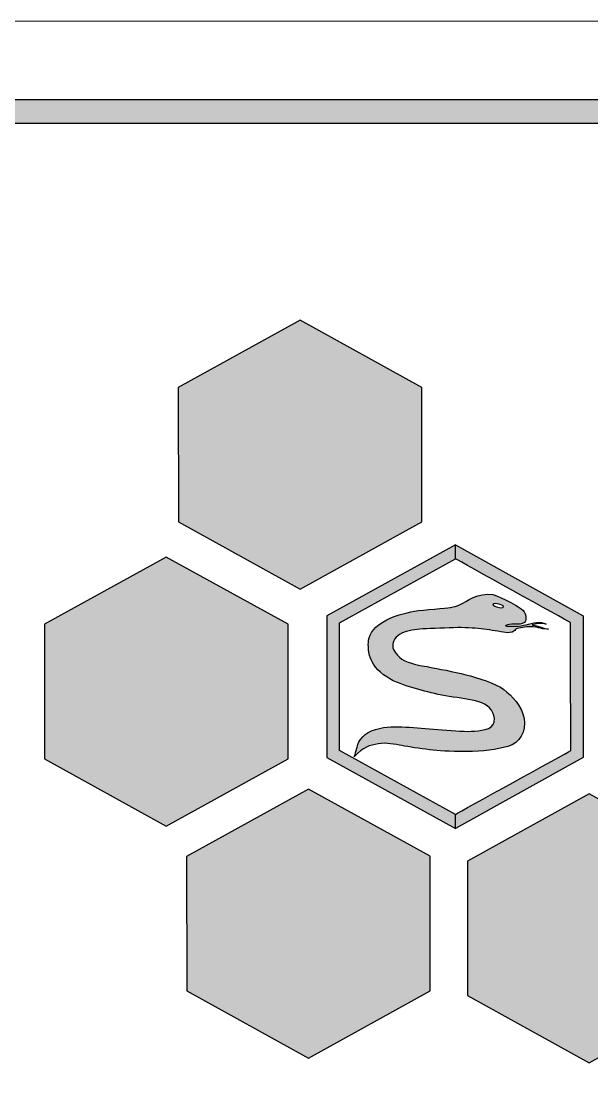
# Model space of a CAD drawing. Header units: millimetres. Extents: x -578208 to -156879, y -40412 to 7119.
# Drawn here: x -164056 to -164019.8, y -14059.5 to -13992.2 of the extents above; entities that cross this region are included whole.
import ezdxf

# ---------------------------------------------------------------- set-up
doc = ezdxf.new("R2010")
doc.units = ezdxf.units.MM
doc.header["$MEASUREMENT"] = 0
doc.layers.get('0').update_dxf_attribs({"lineweight": 25})

msp = doc.modelspace()

# ---------------------------------------------------------------- hatches: boundary and pattern name
h = msp.add_hatch(color=256)
h.paths.add_polyline_path([(-164112.051, -14205.747), (-163375.051, -14205.747), (-163375.051, -13998.747), (-164112.051, -13998.747)], flags=16)
h.paths.add_polyline_path([(-164113.551, -14207.247), (-163373.551, -14207.247), (-163373.551, -13997.247), (-164113.551, -13997.247)])
h = msp.add_hatch(color=256)
edge = h.paths.add_edge_path()
edge.add_spline(control_points=[(-164038.306, -14011.247), (-164038.306, -14011.247), (-164030.571, -14015.514), (-164030.571, -14015.514), (-164030.571, -14015.514), (-164030.571, -14015.514), (-164030.571, -14024.057), (-164030.571, -14024.057), (-164030.571, -14024.057), (-164030.571, -14024.057), (-164038.306, -14028.334), (-164038.306, -14028.334), (-164038.306, -14028.334), (-164038.306, -14028.334), (-164046.039, -14024.057), (-164046.039, -14024.057), (-164046.039, -14024.057), (-164046.039, -14024.057), (-164046.05, -14015.514), (-164046.05, -14015.514), (-164046.05, -14015.514), (-164046.05, -14015.514), (-164038.306, -14011.247), (-164038.306, -14011.247)], knot_values=[0, 0, 0, 0, 0.166667, 0.166667, 0.166667, 0.166667, 0.333333, 0.333333, 0.333333, 0.333333, 0.5, 0.5, 0.5, 0.5, 0.666667, 0.666667, 0.666667, 0.666667, 0.833333, 0.833333, 0.833333, 0.833333, 1, 1, 1, 1], degree=3, periodic=1)
edge = h.paths.add_edge_path()
edge.add_spline(control_points=[(-164046.811, -14026.285), (-164046.811, -14026.285), (-164039.071, -14030.552), (-164039.071, -14030.552), (-164039.071, -14030.552), (-164039.071, -14030.552), (-164039.071, -14039.095), (-164039.071, -14039.095), (-164039.071, -14039.095), (-164039.071, -14039.095), (-164046.811, -14043.373), (-164046.811, -14043.373), (-164046.811, -14043.373), (-164046.811, -14043.373), (-164054.551, -14039.095), (-164054.551, -14039.095), (-164054.551, -14039.095), (-164054.551, -14039.095), (-164054.551, -14030.552), (-164054.551, -14030.552), (-164054.551, -14030.552), (-164054.551, -14030.552), (-164046.811, -14026.285), (-164046.811, -14026.285)], knot_values=[0, 0, 0, 0, 0.166667, 0.166667, 0.166667, 0.166667, 0.333333, 0.333333, 0.333333, 0.333333, 0.5, 0.5, 0.5, 0.5, 0.666667, 0.666667, 0.666667, 0.666667, 0.833333, 0.833333, 0.833333, 0.833333, 1, 1, 1, 1], degree=3, periodic=1)
edge = h.paths.add_edge_path()
edge.add_spline(control_points=[(-164037.777, -14041.026), (-164037.777, -14041.026), (-164030.043, -14045.293), (-164030.043, -14045.293), (-164030.043, -14045.293), (-164030.043, -14045.293), (-164030.043, -14053.846), (-164030.043, -14053.846), (-164030.043, -14053.846), (-164030.043, -14053.846), (-164037.777, -14058.114), (-164037.777, -14058.114), (-164037.777, -14058.114), (-164037.777, -14058.114), (-164045.511, -14053.846), (-164045.511, -14053.846), (-164045.511, -14053.846), (-164045.511, -14053.846), (-164045.521, -14045.304), (-164045.521, -14045.304), (-164045.521, -14045.304), (-164045.521, -14045.304), (-164037.777, -14041.026), (-164037.777, -14041.026)], knot_values=[0, 0, 0, 0, 0.166667, 0.166667, 0.166667, 0.166667, 0.333333, 0.333333, 0.333333, 0.333333, 0.5, 0.5, 0.5, 0.5, 0.666667, 0.666667, 0.666667, 0.666667, 0.833333, 0.833333, 0.833333, 0.833333, 1, 1, 1, 1], degree=3, periodic=1)
edge = h.paths.add_edge_path()
edge.add_spline(control_points=[(-164002.044, -14041.323), (-164002.044, -14041.323), (-163994.309, -14045.59), (-163994.309, -14045.59), (-163994.309, -14045.59), (-163994.309, -14045.59), (-163994.309, -14054.143), (-163994.309, -14054.143), (-163994.309, -14054.143), (-163994.309, -14054.143), (-164002.044, -14058.411), (-164002.044, -14058.411), (-164002.044, -14058.411), (-164002.044, -14058.411), (-164009.789, -14054.143), (-164009.789, -14054.143), (-164009.789, -14054.143), (-164009.789, -14054.143), (-164009.789, -14045.601), (-164009.789, -14045.601), (-164009.789, -14045.601), (-164009.789, -14045.601), (-164002.044, -14041.323), (-164002.044, -14041.323)], knot_values=[0, 0, 0, 0, 0.166667, 0.166667, 0.166667, 0.166667, 0.333333, 0.333333, 0.333333, 0.333333, 0.5, 0.5, 0.5, 0.5, 0.666667, 0.666667, 0.666667, 0.666667, 0.833333, 0.833333, 0.833333, 0.833333, 1, 1, 1, 1], degree=3, periodic=1)
edge = h.paths.add_edge_path()
edge.add_spline(control_points=[(-164019.931, -14041.323), (-164019.931, -14041.323), (-164012.186, -14045.59), (-164012.186, -14045.59), (-164012.186, -14045.59), (-164012.186, -14045.59), (-164012.186, -14054.143), (-164012.186, -14054.143), (-164012.186, -14054.143), (-164012.186, -14054.143), (-164019.931, -14058.411), (-164019.931, -14058.411), (-164019.931, -14058.411), (-164019.931, -14058.411), (-164027.665, -14054.143), (-164027.665, -14054.143), (-164027.665, -14054.143), (-164027.665, -14054.143), (-164027.665, -14045.601), (-164027.665, -14045.601), (-164027.665, -14045.601), (-164027.665, -14045.601), (-164019.931, -14041.323), (-164019.931, -14041.323)], knot_values=[0, 0, 0, 0, 0.166667, 0.166667, 0.166667, 0.166667, 0.333333, 0.333333, 0.333333, 0.333333, 0.5, 0.5, 0.5, 0.5, 0.666667, 0.666667, 0.666667, 0.666667, 0.833333, 0.833333, 0.833333, 0.833333, 1, 1, 1, 1], degree=3, periodic=1)
edge = h.paths.add_edge_path()
edge.add_spline(control_points=[(-164010.941, -14056.16), (-164010.941, -14056.16), (-164003.206, -14060.441), (-164003.206, -14060.441), (-164003.206, -14060.441), (-164003.206, -14060.441), (-164003.206, -14068.976), (-164003.206, -14068.976), (-164003.206, -14068.976), (-164003.206, -14068.976), (-164010.941, -14073.247), (-164010.941, -14073.247), (-164010.941, -14073.247), (-164010.941, -14073.247), (-164018.685, -14068.976), (-164018.685, -14068.976), (-164018.685, -14068.976), (-164018.685, -14068.976), (-164018.685, -14060.441), (-164018.685, -14060.441), (-164018.685, -14060.441), (-164018.685, -14060.441), (-164010.941, -14056.16), (-164010.941, -14056.16)], knot_values=[0, 0, 0, 0, 0.166667, 0.166667, 0.166667, 0.166667, 0.333333, 0.333333, 0.333333, 0.333333, 0.5, 0.5, 0.5, 0.5, 0.666667, 0.666667, 0.666667, 0.666667, 0.833333, 0.833333, 0.833333, 0.833333, 1, 1, 1, 1], degree=3, periodic=1)
h = msp.add_hatch(color=256)
edge = h.paths.add_edge_path()
edge.add_spline(control_points=[(-164028.438, -14043.522), (-164028.438, -14043.522), (-164020.309, -14039.02), (-164020.309, -14039.02), (-164020.309, -14039.02), (-164020.309, -14039.02), (-164020.309, -14030.018), (-164020.309, -14030.018), (-164020.309, -14030.018), (-164020.309, -14030.018), (-164028.438, -14025.508), (-164028.438, -14025.508), (-164028.438, -14025.508), (-164028.438, -14025.508), (-164028.438, -14026.394), (-164028.438, -14026.394), (-164028.438, -14026.394), (-164028.072, -14026.599), (-164021.47, -14030.252), (-164021.115, -14030.457), (-164021.115, -14030.457), (-164021.115, -14030.866), (-164021.104, -14038.173), (-164021.104, -14038.583), (-164021.104, -14038.583), (-164021.47, -14038.786), (-164028.072, -14042.43), (-164028.438, -14042.634), (-164028.438, -14042.634), (-164028.438, -14042.634), (-164028.438, -14043.522), (-164028.438, -14043.522)], knot_values=[0, 0, 0, 0, 0.125, 0.125, 0.125, 0.125, 0.25, 0.25, 0.25, 0.25, 0.375, 0.375, 0.375, 0.375, 0.5, 0.5, 0.5, 0.5, 0.625, 0.625, 0.625, 0.625, 0.75, 0.75, 0.75, 0.75, 0.875, 0.875, 0.875, 0.875, 1, 1, 1, 1], degree=3, periodic=1)
edge = h.paths.add_edge_path()
edge.add_spline(control_points=[(-164036.599, -14030.018), (-164036.599, -14030.018), (-164028.438, -14025.508), (-164028.438, -14025.508), (-164028.438, -14025.508), (-164028.438, -14025.508), (-164028.438, -14026.394), (-164028.438, -14026.394), (-164028.438, -14026.394), (-164028.438, -14026.394), (-164035.793, -14030.457), (-164035.793, -14030.457), (-164035.793, -14030.457), (-164035.793, -14030.457), (-164035.793, -14038.583), (-164035.793, -14038.583), (-164035.793, -14038.583), (-164035.793, -14038.583), (-164028.438, -14042.634), (-164028.438, -14042.634), (-164028.438, -14042.634), (-164028.438, -14042.634), (-164028.438, -14043.522), (-164028.438, -14043.522), (-164028.438, -14043.522), (-164028.438, -14043.522), (-164036.599, -14039.02), (-164036.599, -14039.02), (-164036.599, -14039.02), (-164036.599, -14039.02), (-164036.599, -14030.018), (-164036.599, -14030.018)], knot_values=[0, 0, 0, 0, 0.125, 0.125, 0.125, 0.125, 0.25, 0.25, 0.25, 0.25, 0.375, 0.375, 0.375, 0.375, 0.5, 0.5, 0.5, 0.5, 0.625, 0.625, 0.625, 0.625, 0.75, 0.75, 0.75, 0.75, 0.875, 0.875, 0.875, 0.875, 1, 1, 1, 1], degree=3, periodic=1)
h = msp.add_hatch(color=256)
edge = h.paths.add_edge_path()
edge.add_spline(control_points=[(-164023.065, -14030.716), (-164022.914, -14030.78), (-164022.598, -14030.872), (-164022.521, -14030.868), (-164022.521, -14030.868), (-164022.521, -14030.868), (-164022.521, -14030.868), (-164022.521, -14030.868)], knot_values=[-1, -1, -1, -1, -0.978723, -0.978723, -0.978723, -0.978723, -0.978718, -0.978718, -0.978718, -0.978718], degree=3, periodic=0)
edge.add_spline(control_points=[(-164022.521, -14030.868), (-164022.521, -14030.868), (-164022.914, -14030.855), (-164023.036, -14030.813), (-164023.036, -14030.813), (-164023.157, -14030.771), (-164023.438, -14030.706), (-164023.671, -14030.711), (-164023.671, -14030.711), (-164023.904, -14030.716), (-164024.405, -14030.781), (-164024.574, -14030.839), (-164024.574, -14030.839), (-164024.574, -14030.839), (-164024.71, -14031.2), (-164025.368, -14031.068), (-164025.368, -14031.068), (-164025.843, -14030.972), (-164026.343, -14030.91), (-164026.803, -14030.855), (-164026.803, -14030.855), (-164027.264, -14030.799), (-164027.865, -14030.748), (-164028.564, -14030.78), (-164028.564, -14030.78), (-164029.262, -14030.813), (-164030.256, -14030.822), (-164030.702, -14030.873), (-164030.702, -14030.873), (-164031.148, -14030.924), (-164031.628, -14030.984), (-164031.978, -14031.198), (-164031.978, -14031.198), (-164032.327, -14031.411), (-164032.467, -14031.773), (-164032.404, -14032.046), (-164032.404, -14032.046), (-164032.341, -14032.32), (-164032.036, -14032.747), (-164031.434, -14032.96), (-164031.434, -14032.96), (-164030.833, -14033.173), (-164030.528, -14033.192), (-164030.072, -14033.28), (-164030.072, -14033.28), (-164029.616, -14033.368), (-164028.515, -14033.572), (-164027.778, -14033.762), (-164027.778, -14033.762), (-164027.041, -14033.953), (-164025.868, -14034.305), (-164025.354, -14034.704), (-164025.354, -14034.704), (-164024.839, -14035.103), (-164024.214, -14035.729), (-164024.069, -14036.54), (-164024.069, -14036.54), (-164023.923, -14037.352), (-164024.35, -14038.112), (-164025.101, -14038.312), (-164025.101, -14038.312), (-164025.853, -14038.511), (-164026.629, -14038.65), (-164027.754, -14038.641), (-164027.754, -14038.641), (-164028.879, -14038.632), (-164029.475, -14038.599), (-164030.081, -14038.53), (-164030.081, -14038.53), (-164030.688, -14038.46), (-164031.41, -14038.34), (-164031.832, -14038.265), (-164031.832, -14038.265), (-164032.254, -14038.191), (-164032.84, -14038.061), (-164033.345, -14038.15), (-164033.345, -14038.15), (-164033.849, -14038.238), (-164034.325, -14038.367), (-164034.863, -14038.975), (-164034.863, -14038.975), (-164034.863, -14038.975), (-164034.785, -14038.794), (-164034.688, -14038.363), (-164034.688, -14038.363), (-164034.591, -14037.932), (-164034.218, -14037.44), (-164033.51, -14037.236), (-164033.51, -14037.236), (-164032.802, -14037.032), (-164032.249, -14037.046), (-164031.59, -14037.087), (-164031.59, -14037.087), (-164030.93, -14037.129), (-164030.29, -14037.18), (-164029.553, -14037.245), (-164029.553, -14037.245), (-164028.816, -14037.31), (-164027.962, -14037.384), (-164027.434, -14037.352), (-164027.434, -14037.352), (-164026.905, -14037.319), (-164026.057, -14037.292), (-164025.969, -14036.749), (-164025.969, -14036.749), (-164025.882, -14036.206), (-164026.26, -14035.752), (-164026.755, -14035.552), (-164026.755, -14035.552), (-164027.25, -14035.353), (-164027.89, -14035.274), (-164028.569, -14035.181), (-164028.569, -14035.181), (-164029.247, -14035.089), (-164029.858, -14034.945), (-164030.401, -14034.797), (-164030.401, -14034.797), (-164030.945, -14034.648), (-164031.604, -14034.481), (-164032.171, -14034.24), (-164032.171, -14034.24), (-164032.739, -14033.999), (-164033.321, -14033.582), (-164033.641, -14033.095), (-164033.641, -14033.095), (-164033.961, -14032.608), (-164033.985, -14032.051), (-164033.966, -14031.708), (-164033.966, -14031.708), (-164033.946, -14031.365), (-164033.738, -14030.804), (-164033.054, -14030.414), (-164033.054, -14030.414), (-164032.37, -14030.025), (-164031.628, -14029.83), (-164031.032, -14029.728), (-164031.032, -14029.728), (-164030.435, -14029.626), (-164028.997, -14029.545), (-164028.771, -14029.493), (-164028.771, -14029.493), (-164028.734, -14029.484), (-164028.234, -14029.406), (-164027.914, -14029.196), (-164027.914, -14029.196), (-164027.594, -14028.986), (-164026.551, -14028.383), (-164025.751, -14028.768), (-164025.751, -14028.768), (-164024.951, -14029.153), (-164024.827, -14029.221), (-164024.249, -14029.572), (-164024.249, -14029.572), (-164023.929, -14029.767), (-164023.866, -14030.332), (-164024.049, -14030.447), (-164024.049, -14030.447), (-164024.262, -14030.579), (-164024.409, -14030.551), (-164024.409, -14030.551), (-164024.409, -14030.551), (-164024.409, -14030.551), (-164024.849, -14030.549), (-164025, -14030.572), (-164025, -14030.572), (-164025.15, -14030.595), (-164025.397, -14030.674), (-164025.164, -14030.683), (-164025.164, -14030.683), (-164024.932, -14030.692), (-164024.354, -14030.702), (-164023.938, -14030.586), (-164023.938, -14030.586), (-164023.521, -14030.47), (-164023.017, -14030.322), (-164022.665, -14030.551), (-164022.665, -14030.551), (-164022.665, -14030.551), (-164022.665, -14030.551), (-164022.665, -14030.551)], knot_values=[-0.978718, -0.978718, -0.978718, -0.978718, -0.957447, -0.957447, -0.957447, -0.957447, -0.93617, -0.93617, -0.93617, -0.93617, -0.914894, -0.914894, -0.914894, -0.914894, -0.893617, -0.893617, -0.893617, -0.893617, -0.87234, -0.87234, -0.87234, -0.87234, -0.851064, -0.851064, -0.851064, -0.851064, -0.829787, -0.829787, -0.829787, -0.829787, -0.808511, -0.808511, -0.808511, -0.808511, -0.787234, -0.787234, -0.787234, -0.787234, -0.765957, -0.765957, -0.765957, -0.765957, -0.744681, -0.744681, -0.744681, -0.744681, -0.723404, -0.723404, -0.723404, -0.723404, -0.702128, -0.702128, -0.702128, -0.702128, -0.680851, -0.680851, -0.680851, -0.680851, -0.659574, -0.659574, -0.659574, -0.659574, -0.638298, -0.638298, -0.638298, -0.638298, -0.617021, -0.617021, -0.617021, -0.617021, -0.595745, -0.595745, -0.595745, -0.595745, -0.574468, -0.574468, -0.574468, -0.574468, -0.553191, -0.553191, -0.553191, -0.553191, -0.531915, -0.531915, -0.531915, -0.531915, -0.510638, -0.510638, -0.510638, -0.510638, -0.489362, -0.489362, -0.489362, -0.489362, -0.468085, -0.468085, -0.468085, -0.468085, -0.446809, -0.446809, -0.446809, -0.446809, -0.425532, -0.425532, -0.425532, -0.425532, -0.404255, -0.404255, -0.404255, -0.404255, -0.382979, -0.382979, -0.382979, -0.382979, -0.361702, -0.361702, -0.361702, -0.361702, -0.340426, -0.340426, -0.340426, -0.340426, -0.319149, -0.319149, -0.319149, -0.319149, -0.297872, -0.297872, -0.297872, -0.297872, -0.276596, -0.276596, -0.276596, -0.276596, -0.255319, -0.255319, -0.255319, -0.255319, -0.234043, -0.234043, -0.234043, -0.234043, -0.212766, -0.212766, -0.212766, -0.212766, -0.191489, -0.191489, -0.191489, -0.191489, -0.170213, -0.170213, -0.170213, -0.170213, -0.148936, -0.148936, -0.148936, -0.148936, -0.12766, -0.12766, -0.12766, -0.12766, -0.106383, -0.106383, -0.106383, -0.106383, -0.085106, -0.085106, -0.085106, -0.085106, -0.06383, -0.06383, -0.06383, -0.06383, -0.042553, -0.042553, -0.042553, -0.042553, -0.042553, -0.042553, -0.042553, -0.042553], degree=3, periodic=0)
edge.add_spline(control_points=[(-164022.665, -14030.551), (-164022.665, -14030.551), (-164022.992, -14030.423), (-164023.559, -14030.6), (-164023.559, -14030.6), (-164023.559, -14030.6), (-164023.215, -14030.651), (-164023.065, -14030.716)], knot_values=[-0.042553, -0.042553, -0.042553, -0.042553, -0.021277, -0.021277, -0.021277, -0.021277, 0, 0, 0, 0], degree=3, periodic=0)
edge = h.paths.add_edge_path(flags=16)
edge.add_spline(control_points=[(-164025.741, -14029.477), (-164025.838, -14029.453), (-164026.066, -14029.378), (-164026.045, -14029.302), (-164026.045, -14029.302), (-164026.025, -14029.226), (-164025.784, -14029.244), (-164025.683, -14029.273), (-164025.683, -14029.273), (-164025.596, -14029.297), (-164025.364, -14029.359), (-164025.372, -14029.451), (-164025.372, -14029.451), (-164025.38, -14029.543), (-164025.645, -14029.502), (-164025.741, -14029.477)], knot_values=[0, 0, 0, 0, 0.25, 0.25, 0.25, 0.25, 0.5, 0.5, 0.5, 0.5, 0.75, 0.75, 0.75, 0.75, 1, 1, 1, 1], degree=3, periodic=1)

# ---------------------------------------------------------------- linework, layer by layer
at = {"lineweight": 5}
msp.add_lwpolyline([(-164118.551, -14212.247), (-163368.551, -14212.247), (-163368.551, -13992.247), (-164118.551, -13992.247), (-164118.551, -14212.247)], close=True, dxfattribs=at)
for points in [[(-164113.551, -14207.247), (-163373.551, -14207.247), (-163373.551, -13997.247), (-164113.551, -13997.247)], [(-164112.051, -14205.747), (-163375.051, -14205.747), (-163375.051, -13998.747), (-164112.051, -13998.747)]]:
    msp.add_lwpolyline(points, close=True)
for points, knots in [([(-164038.306, -14011.247), (-164038.306, -14011.247), (-164030.571, -14015.514), (-164030.571, -14015.514), (-164030.571, -14015.514), (-164030.571, -14015.514), (-164030.571, -14024.057), (-164030.571, -14024.057), (-164030.571, -14024.057), (-164030.571, -14024.057), (-164038.306, -14028.334), (-164038.306, -14028.334), (-164038.306, -14028.334), (-164038.306, -14028.334), (-164046.039, -14024.057), (-164046.039, -14024.057), (-164046.039, -14024.057), (-164046.039, -14024.057), (-164046.05, -14015.514), (-164046.05, -14015.514), (-164046.05, -14015.514), (-164046.05, -14015.514), (-164038.306, -14011.247), (-164038.306, -14011.247)], [0, 0, 0, 0, 0.166667, 0.166667, 0.166667, 0.166667, 0.333333, 0.333333, 0.333333, 0.333333, 0.5, 0.5, 0.5, 0.5, 0.666667, 0.666667, 0.666667, 0.666667, 0.833333, 0.833333, 0.833333, 0.833333, 1, 1, 1, 1]), ([(-164036.599, -14030.018), (-164036.599, -14030.018), (-164028.438, -14025.508), (-164028.438, -14025.508), (-164028.438, -14025.508), (-164028.438, -14025.508), (-164028.438, -14026.394), (-164028.438, -14026.394), (-164028.438, -14026.394), (-164028.438, -14026.394), (-164035.793, -14030.457), (-164035.793, -14030.457), (-164035.793, -14030.457), (-164035.793, -14030.457), (-164035.793, -14038.583), (-164035.793, -14038.583), (-164035.793, -14038.583), (-164035.793, -14038.583), (-164028.438, -14042.634), (-164028.438, -14042.634), (-164028.438, -14042.634), (-164028.438, -14042.634), (-164028.438, -14043.522), (-164028.438, -14043.522), (-164028.438, -14043.522), (-164028.438, -14043.522), (-164036.599, -14039.02), (-164036.599, -14039.02), (-164036.599, -14039.02), (-164036.599, -14039.02), (-164036.599, -14030.018), (-164036.599, -14030.018)], [0, 0, 0, 0, 0.125, 0.125, 0.125, 0.125, 0.25, 0.25, 0.25, 0.25, 0.375, 0.375, 0.375, 0.375, 0.5, 0.5, 0.5, 0.5, 0.625, 0.625, 0.625, 0.625, 0.75, 0.75, 0.75, 0.75, 0.875, 0.875, 0.875, 0.875, 1, 1, 1, 1]), ([(-164028.438, -14043.522), (-164028.438, -14043.522), (-164020.309, -14039.02), (-164020.309, -14039.02), (-164020.309, -14039.02), (-164020.309, -14039.02), (-164020.309, -14030.018), (-164020.309, -14030.018), (-164020.309, -14030.018), (-164020.309, -14030.018), (-164028.438, -14025.508), (-164028.438, -14025.508), (-164028.438, -14025.508), (-164028.438, -14025.508), (-164028.438, -14026.394), (-164028.438, -14026.394), (-164028.438, -14026.394), (-164028.072, -14026.599), (-164021.47, -14030.252), (-164021.115, -14030.457), (-164021.115, -14030.457), (-164021.115, -14030.866), (-164021.104, -14038.173), (-164021.104, -14038.583), (-164021.104, -14038.583), (-164021.47, -14038.786), (-164028.072, -14042.43), (-164028.438, -14042.634), (-164028.438, -14042.634), (-164028.438, -14042.634), (-164028.438, -14043.522), (-164028.438, -14043.522)], [0, 0, 0, 0, 0.125, 0.125, 0.125, 0.125, 0.25, 0.25, 0.25, 0.25, 0.375, 0.375, 0.375, 0.375, 0.5, 0.5, 0.5, 0.5, 0.625, 0.625, 0.625, 0.625, 0.75, 0.75, 0.75, 0.75, 0.875, 0.875, 0.875, 0.875, 1, 1, 1, 1]), ([(-164046.811, -14026.285), (-164046.811, -14026.285), (-164039.071, -14030.552), (-164039.071, -14030.552), (-164039.071, -14030.552), (-164039.071, -14030.552), (-164039.071, -14039.095), (-164039.071, -14039.095), (-164039.071, -14039.095), (-164039.071, -14039.095), (-164046.811, -14043.373), (-164046.811, -14043.373), (-164046.811, -14043.373), (-164046.811, -14043.373), (-164054.551, -14039.095), (-164054.551, -14039.095), (-164054.551, -14039.095), (-164054.551, -14039.095), (-164054.551, -14030.552), (-164054.551, -14030.552), (-164054.551, -14030.552), (-164054.551, -14030.552), (-164046.811, -14026.285), (-164046.811, -14026.285)], [0, 0, 0, 0, 0.166667, 0.166667, 0.166667, 0.166667, 0.333333, 0.333333, 0.333333, 0.333333, 0.5, 0.5, 0.5, 0.5, 0.666667, 0.666667, 0.666667, 0.666667, 0.833333, 0.833333, 0.833333, 0.833333, 1, 1, 1, 1]), ([(-164023.065, -14030.716), (-164023.215, -14030.651), (-164023.559, -14030.6), (-164023.559, -14030.6), (-164023.559, -14030.6), (-164022.992, -14030.423), (-164022.665, -14030.551), (-164022.665, -14030.551), (-164022.665, -14030.551), (-164023.017, -14030.322), (-164023.521, -14030.47), (-164023.938, -14030.586), (-164023.938, -14030.586), (-164024.354, -14030.702), (-164024.932, -14030.692), (-164025.164, -14030.683), (-164025.164, -14030.683), (-164025.397, -14030.674), (-164025.15, -14030.595), (-164025, -14030.572), (-164025, -14030.572), (-164024.849, -14030.549), (-164024.409, -14030.551), (-164024.409, -14030.551), (-164024.409, -14030.551), (-164024.409, -14030.551), (-164024.262, -14030.579), (-164024.049, -14030.447), (-164024.049, -14030.447), (-164023.866, -14030.332), (-164023.929, -14029.767), (-164024.249, -14029.572), (-164024.249, -14029.572), (-164024.827, -14029.221), (-164024.951, -14029.153), (-164025.751, -14028.768), (-164025.751, -14028.768), (-164026.551, -14028.383), (-164027.594, -14028.986), (-164027.914, -14029.196), (-164027.914, -14029.196), (-164028.234, -14029.406), (-164028.734, -14029.484), (-164028.771, -14029.493), (-164028.771, -14029.493), (-164028.997, -14029.545), (-164030.435, -14029.626), (-164031.032, -14029.728), (-164031.032, -14029.728), (-164031.628, -14029.83), (-164032.37, -14030.025), (-164033.054, -14030.414), (-164033.054, -14030.414), (-164033.738, -14030.804), (-164033.946, -14031.365), (-164033.966, -14031.708), (-164033.966, -14031.708), (-164033.985, -14032.051), (-164033.961, -14032.608), (-164033.641, -14033.095), (-164033.641, -14033.095), (-164033.321, -14033.582), (-164032.739, -14033.999), (-164032.171, -14034.24), (-164032.171, -14034.24), (-164031.604, -14034.481), (-164030.945, -14034.648), (-164030.401, -14034.797), (-164030.401, -14034.797), (-164029.858, -14034.945), (-164029.247, -14035.089), (-164028.569, -14035.181), (-164028.569, -14035.181), (-164027.89, -14035.274), (-164027.25, -14035.353), (-164026.755, -14035.552), (-164026.755, -14035.552), (-164026.26, -14035.752), (-164025.882, -14036.206), (-164025.969, -14036.749), (-164025.969, -14036.749), (-164026.057, -14037.292), (-164026.905, -14037.319), (-164027.434, -14037.352), (-164027.434, -14037.352), (-164027.962, -14037.384), (-164028.816, -14037.31), (-164029.553, -14037.245), (-164029.553, -14037.245), (-164030.29, -14037.18), (-164030.93, -14037.129), (-164031.59, -14037.087), (-164031.59, -14037.087), (-164032.249, -14037.046), (-164032.802, -14037.032), (-164033.51, -14037.236), (-164033.51, -14037.236), (-164034.218, -14037.44), (-164034.591, -14037.932), (-164034.688, -14038.363), (-164034.688, -14038.363), (-164034.785, -14038.794), (-164034.863, -14038.975), (-164034.863, -14038.975), (-164034.863, -14038.975), (-164034.325, -14038.367), (-164033.849, -14038.238), (-164033.345, -14038.15), (-164033.345, -14038.15), (-164032.84, -14038.061), (-164032.254, -14038.191), (-164031.832, -14038.265), (-164031.832, -14038.265), (-164031.41, -14038.34), (-164030.688, -14038.46), (-164030.081, -14038.53), (-164030.081, -14038.53), (-164029.475, -14038.599), (-164028.879, -14038.632), (-164027.754, -14038.641), (-164027.754, -14038.641), (-164026.629, -14038.65), (-164025.853, -14038.511), (-164025.101, -14038.312), (-164025.101, -14038.312), (-164024.35, -14038.112), (-164023.923, -14037.352), (-164024.069, -14036.54), (-164024.069, -14036.54), (-164024.214, -14035.729), (-164024.839, -14035.103), (-164025.354, -14034.704), (-164025.354, -14034.704), (-164025.868, -14034.305), (-164027.041, -14033.953), (-164027.778, -14033.762), (-164027.778, -14033.762), (-164028.515, -14033.572), (-164029.616, -14033.368), (-164030.072, -14033.28), (-164030.072, -14033.28), (-164030.528, -14033.192), (-164030.833, -14033.173), (-164031.434, -14032.96), (-164031.434, -14032.96), (-164032.036, -14032.747), (-164032.341, -14032.32), (-164032.404, -14032.046), (-164032.404, -14032.046), (-164032.467, -14031.773), (-164032.327, -14031.411), (-164031.978, -14031.198), (-164031.978, -14031.198), (-164031.628, -14030.984), (-164031.148, -14030.924), (-164030.702, -14030.873), (-164030.702, -14030.873), (-164030.256, -14030.822), (-164029.262, -14030.813), (-164028.564, -14030.78), (-164028.564, -14030.78), (-164027.865, -14030.748), (-164027.264, -14030.799), (-164026.803, -14030.855), (-164026.803, -14030.855), (-164026.343, -14030.91), (-164025.843, -14030.972), (-164025.368, -14031.068), (-164025.368, -14031.068), (-164024.71, -14031.2), (-164024.574, -14030.839), (-164024.574, -14030.839), (-164024.574, -14030.839), (-164024.405, -14030.781), (-164023.904, -14030.716), (-164023.671, -14030.711), (-164023.671, -14030.711), (-164023.438, -14030.706), (-164023.157, -14030.771), (-164023.036, -14030.813), (-164023.036, -14030.813), (-164022.914, -14030.855), (-164022.521, -14030.868), (-164022.521, -14030.868), (-164022.521, -14030.868), (-164022.598, -14030.872), (-164022.914, -14030.78), (-164023.065, -14030.716)], [0, 0, 0, 0, 0.021277, 0.021277, 0.021277, 0.021277, 0.042553, 0.042553, 0.042553, 0.042553, 0.06383, 0.06383, 0.06383, 0.06383, 0.085106, 0.085106, 0.085106, 0.085106, 0.106383, 0.106383, 0.106383, 0.106383, 0.12766, 0.12766, 0.12766, 0.12766, 0.148936, 0.148936, 0.148936, 0.148936, 0.170213, 0.170213, 0.170213, 0.170213, 0.191489, 0.191489, 0.191489, 0.191489, 0.212766, 0.212766, 0.212766, 0.212766, 0.234043, 0.234043, 0.234043, 0.234043, 0.255319, 0.255319, 0.255319, 0.255319, 0.276596, 0.276596, 0.276596, 0.276596, 0.297872, 0.297872, 0.297872, 0.297872, 0.319149, 0.319149, 0.319149, 0.319149, 0.340426, 0.340426, 0.340426, 0.340426, 0.361702, 0.361702, 0.361702, 0.361702, 0.382979, 0.382979, 0.382979, 0.382979, 0.404255, 0.404255, 0.404255, 0.404255, 0.425532, 0.425532, 0.425532, 0.425532, 0.446809, 0.446809, 0.446809, 0.446809, 0.468085, 0.468085, 0.468085, 0.468085, 0.489362, 0.489362, 0.489362, 0.489362, 0.510638, 0.510638, 0.510638, 0.510638, 0.531915, 0.531915, 0.531915, 0.531915, 0.553191, 0.553191, 0.553191, 0.553191, 0.574468, 0.574468, 0.574468, 0.574468, 0.595745, 0.595745, 0.595745, 0.595745, 0.617021, 0.617021, 0.617021, 0.617021, 0.638298, 0.638298, 0.638298, 0.638298, 0.659574, 0.659574, 0.659574, 0.659574, 0.680851, 0.680851, 0.680851, 0.680851, 0.702128, 0.702128, 0.702128, 0.702128, 0.723404, 0.723404, 0.723404, 0.723404, 0.744681, 0.744681, 0.744681, 0.744681, 0.765957, 0.765957, 0.765957, 0.765957, 0.787234, 0.787234, 0.787234, 0.787234, 0.808511, 0.808511, 0.808511, 0.808511, 0.829787, 0.829787, 0.829787, 0.829787, 0.851064, 0.851064, 0.851064, 0.851064, 0.87234, 0.87234, 0.87234, 0.87234, 0.893617, 0.893617, 0.893617, 0.893617, 0.914894, 0.914894, 0.914894, 0.914894, 0.93617, 0.93617, 0.93617, 0.93617, 0.957447, 0.957447, 0.957447, 0.957447, 0.978723, 0.978723, 0.978723, 0.978723, 1, 1, 1, 1]), ([(-164025.741, -14029.477), (-164025.838, -14029.453), (-164026.066, -14029.378), (-164026.045, -14029.302), (-164026.045, -14029.302), (-164026.025, -14029.226), (-164025.784, -14029.244), (-164025.683, -14029.273), (-164025.683, -14029.273), (-164025.596, -14029.297), (-164025.364, -14029.359), (-164025.372, -14029.451), (-164025.372, -14029.451), (-164025.38, -14029.543), (-164025.645, -14029.502), (-164025.741, -14029.477)], [0, 0, 0, 0, 0.25, 0.25, 0.25, 0.25, 0.5, 0.5, 0.5, 0.5, 0.75, 0.75, 0.75, 0.75, 1, 1, 1, 1]), ([(-164037.777, -14041.026), (-164037.777, -14041.026), (-164030.043, -14045.293), (-164030.043, -14045.293), (-164030.043, -14045.293), (-164030.043, -14045.293), (-164030.043, -14053.846), (-164030.043, -14053.846), (-164030.043, -14053.846), (-164030.043, -14053.846), (-164037.777, -14058.114), (-164037.777, -14058.114), (-164037.777, -14058.114), (-164037.777, -14058.114), (-164045.511, -14053.846), (-164045.511, -14053.846), (-164045.511, -14053.846), (-164045.511, -14053.846), (-164045.521, -14045.304), (-164045.521, -14045.304), (-164045.521, -14045.304), (-164045.521, -14045.304), (-164037.777, -14041.026), (-164037.777, -14041.026)], [0, 0, 0, 0, 0.166667, 0.166667, 0.166667, 0.166667, 0.333333, 0.333333, 0.333333, 0.333333, 0.5, 0.5, 0.5, 0.5, 0.666667, 0.666667, 0.666667, 0.666667, 0.833333, 0.833333, 0.833333, 0.833333, 1, 1, 1, 1]), ([(-164019.931, -14041.323), (-164019.931, -14041.323), (-164012.186, -14045.59), (-164012.186, -14045.59), (-164012.186, -14045.59), (-164012.186, -14045.59), (-164012.186, -14054.143), (-164012.186, -14054.143), (-164012.186, -14054.143), (-164012.186, -14054.143), (-164019.931, -14058.411), (-164019.931, -14058.411), (-164019.931, -14058.411), (-164019.931, -14058.411), (-164027.665, -14054.143), (-164027.665, -14054.143), (-164027.665, -14054.143), (-164027.665, -14054.143), (-164027.665, -14045.601), (-164027.665, -14045.601), (-164027.665, -14045.601), (-164027.665, -14045.601), (-164019.931, -14041.323), (-164019.931, -14041.323)], [0, 0, 0, 0, 0.166667, 0.166667, 0.166667, 0.166667, 0.333333, 0.333333, 0.333333, 0.333333, 0.5, 0.5, 0.5, 0.5, 0.666667, 0.666667, 0.666667, 0.666667, 0.833333, 0.833333, 0.833333, 0.833333, 1, 1, 1, 1])]:
    msp.add_open_spline(points, degree=3, knots=knots)

doc.saveas('drawing.dxf')
